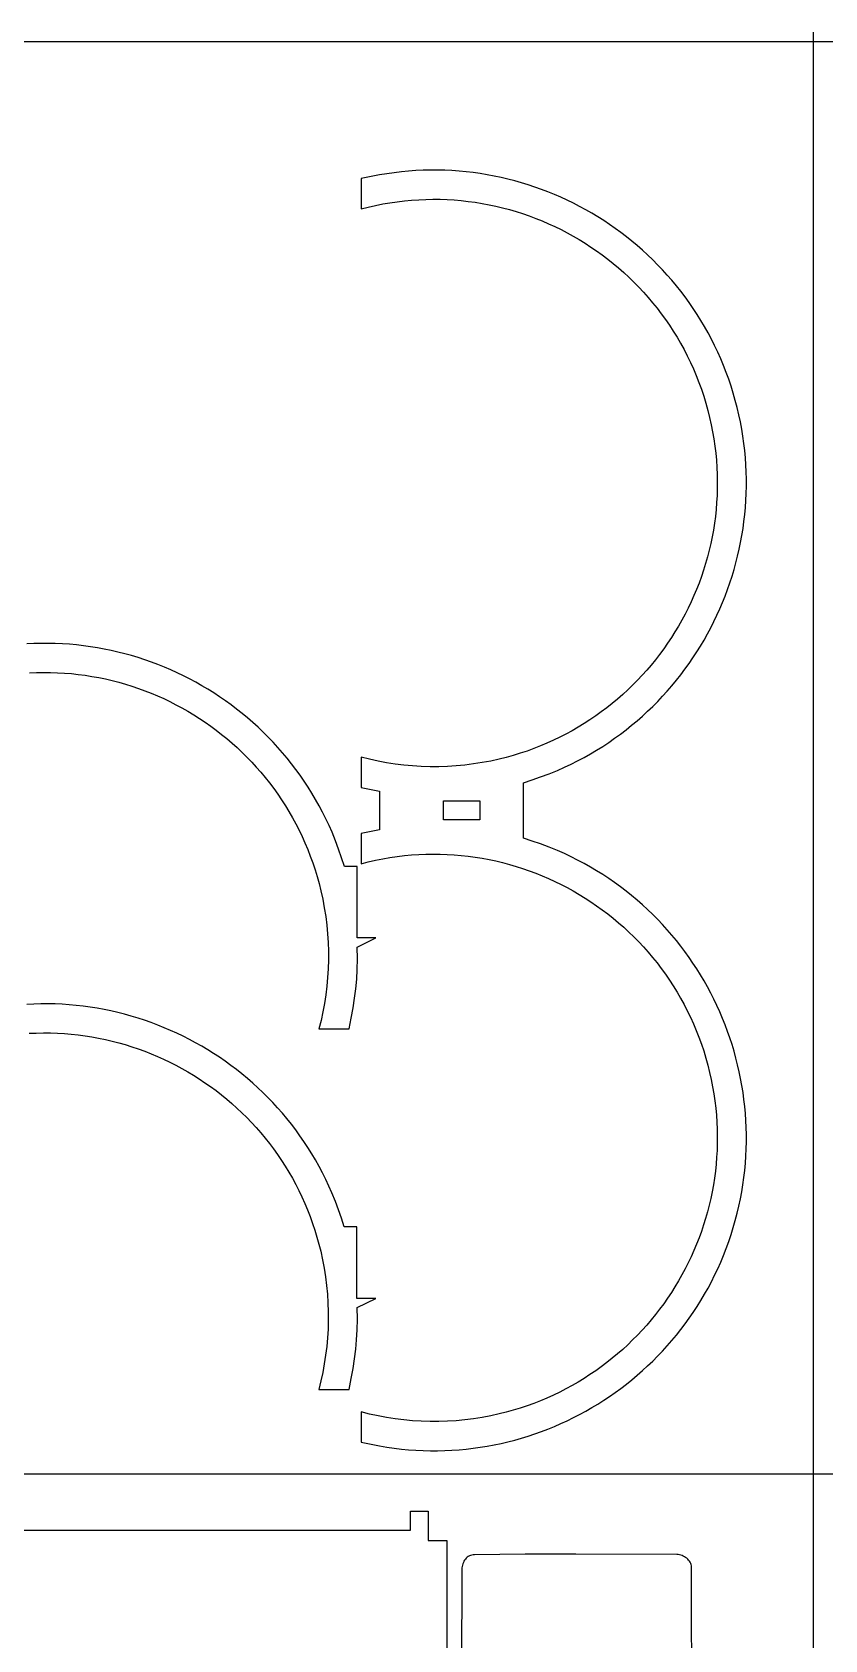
# Model space of a CAD drawing. Extents: x 443 to 1024, y 36 to 674.
# Drawn here: x 626 to 735.1, y 452.8 to 673.7 of the extents above; entities that cross this region are included whole.
import ezdxf

# ---------------------------------------------------------------- set-up
doc = ezdxf.new("R2010")
doc.units = 0
doc.layers.get('0').update_dxf_attribs({"linetype": 'CONTINUOUS'})

msp = doc.modelspace()

# ---------------------------------------------------------------- linework, layer by layer
at = {"color": 0}
for p, q in [((443.768031, 672.448303), (1023.768031, 672.448303)), ((733.451437, 673.716315), (733.451437, 36.86042)), ((443.768031, 475.592408), (1023.768031, 475.592408))]:
    msp.add_line(p, q, dxfattribs=at)
at = {"color": 4}
for p, q in [((673.788512, 654.09551), (671.259612, 653.58931)), ((674.792908, 654.260924), (673.788512, 654.09551)), ((675.796316, 654.402035), (674.792908, 654.260924)), ((676.798411, 654.519044), (675.796316, 654.402035)), ((677.798865, 654.612153), (676.798411, 654.519044)), ((678.797351, 654.681563), (677.798865, 654.612153)), ((679.793541, 654.727476), (678.797351, 654.681563)), ((680.787109, 654.750093), (679.793541, 654.727476)), ((681.777728, 654.749615), (680.787109, 654.750093)), ((682.76507, 654.726245), (681.777728, 654.749615)), ((683.748808, 654.680183), (682.76507, 654.726245)), ((684.728616, 654.611632), (683.748808, 654.680183)), ((685.704165, 654.520792), (684.728616, 654.611632)), ((686.67513, 654.407864), (685.704165, 654.520792)), ((687.641182, 654.273052), (686.67513, 654.407864)), ((688.601995, 654.116555), (687.641182, 654.273052)), ((689.557242, 653.938575), (688.601995, 654.116555)), ((671.259612, 653.58931), (671.259612, 649.42661)), ((690.506595, 653.739314), (689.557242, 653.938575)), ((691.449728, 653.518974), (690.506595, 653.739314)), ((692.386312, 653.277755), (691.449728, 653.518974)), ((693.316022, 653.01586), (692.386312, 653.277755)), ((694.23853, 652.733489), (693.316022, 653.01586)), ((695.153508, 652.430845), (694.23853, 652.733489)), ((696.060631, 652.108128), (695.153508, 652.430845)), ((696.95957, 651.76554), (696.060631, 652.108128)), ((671.259612, 649.42661), (672.250702, 649.678379)), ((672.250702, 649.678379), (673.2423, 649.903015)), ((673.2423, 649.903015), (674.23401, 650.100754)), ((674.23401, 650.100754), (675.225437, 650.271835)), ((675.225437, 650.271835), (676.216183, 650.416496)), ((676.216183, 650.416496), (677.205853, 650.534973)), ((677.205853, 650.534973), (678.19405, 650.627506)), ((678.19405, 650.627506), (679.180378, 650.694331)), ((679.180378, 650.694331), (680.16444, 650.735687)), ((680.16444, 650.735687), (681.145841, 650.751811)), ((681.145841, 650.751811), (682.124185, 650.742941)), ((682.124185, 650.742941), (683.099074, 650.709315)), ((683.099074, 650.709315), (684.070113, 650.651171)), ((684.070113, 650.651171), (685.036905, 650.568745)), ((685.036905, 650.568745), (685.999055, 650.462277)), ((685.999055, 650.462277), (686.956165, 650.332003)), ((686.956165, 650.332003), (687.907841, 650.178162)), ((687.907841, 650.178162), (688.853684, 650.000992)), ((688.853684, 650.000992), (689.793299, 649.800729)), ((689.793299, 649.800729), (690.726291, 649.577612)), ((697.849998, 651.403282), (696.95957, 651.76554)), ((698.731589, 651.021557), (697.849998, 651.403282)), ((699.604015, 650.620565), (698.731589, 651.021557)), ((700.466949, 650.200508), (699.604015, 650.620565)), ((701.320064, 649.761588), (700.466949, 650.200508)), ((702.163033, 649.304005), (701.320064, 649.761588)), ((690.726291, 649.577612), (691.652262, 649.331879)), ((691.652262, 649.331879), (692.570816, 649.063768)), ((692.570816, 649.063768), (693.481557, 648.773515)), ((693.481557, 648.773515), (694.384089, 648.46136)), ((694.384089, 648.46136), (695.278016, 648.127539)), ((695.278016, 648.127539), (696.162941, 647.77229)), ((696.162941, 647.77229), (697.038468, 647.395852)), ((697.038468, 647.395852), (697.9042, 646.998461)), ((702.995529, 648.827962), (702.163033, 649.304005)), ((703.817225, 648.33366), (702.995529, 648.827962)), ((704.627793, 647.821299), (703.817225, 648.33366)), ((705.426906, 647.291083), (704.627793, 647.821299)), ((697.9042, 646.998461), (698.759742, 646.580357)), ((698.759742, 646.580357), (699.604697, 646.141775)), ((699.604697, 646.141775), (700.438669, 645.682956)), ((700.438669, 645.682956), (701.261262, 645.204135)), ((701.261262, 645.204135), (702.07208, 644.70555)), ((706.214238, 646.743212), (705.426906, 647.291083)), ((706.989461, 646.177887), (706.214238, 646.743212)), ((707.752248, 645.595311), (706.989461, 646.177887)), ((708.502272, 644.995684), (707.752248, 645.595311)), ((702.07208, 644.70555), (702.870725, 644.187441)), ((702.870725, 644.187441), (703.656802, 643.650043)), ((703.656802, 643.650043), (704.429915, 643.093596)), ((704.429915, 643.093596), (705.189667, 642.518337)), ((709.239206, 644.379209), (708.502272, 644.995684)), ((709.962722, 643.746086), (709.239206, 644.379209)), ((710.672494, 643.096517), (709.962722, 643.746086)), ((711.368195, 642.430703), (710.672494, 643.096517)), ((705.189667, 642.518337), (705.935663, 641.924503)), ((705.935663, 641.924503), (706.667505, 641.312332)), ((706.667505, 641.312332), (707.384798, 640.682063)), ((712.049497, 641.748846), (711.368195, 642.430703)), ((712.716073, 641.051148), (712.049497, 641.748846)), ((713.367596, 640.33781), (712.716073, 641.051148)), ((707.384798, 640.682063), (708.087145, 640.033932)), ((708.087145, 640.033932), (708.77415, 639.368178)), ((708.77415, 639.368178), (709.445417, 638.685039)), ((709.445417, 638.685039), (710.100549, 637.984751)), ((714.003739, 639.609033), (713.367596, 640.33781)), ((714.624175, 638.865019), (714.003739, 639.609033)), ((715.228576, 638.105969), (714.624175, 638.865019)), ((710.100549, 637.984751), (710.739151, 637.267554)), ((710.739151, 637.267554), (711.360826, 636.533684)), ((711.360826, 636.533684), (711.965177, 635.783379)), ((715.816617, 637.332085), (715.228576, 638.105969)), ((716.387968, 636.543568), (715.816617, 637.332085)), ((716.942305, 635.74062), (716.387968, 636.543568)), ((711.965177, 635.783379), (712.551809, 635.016878)), ((712.551809, 635.016878), (713.120325, 634.234418)), ((713.120325, 634.234418), (713.670329, 633.436237)), ((717.479298, 634.923442), (716.942305, 635.74062)), ((717.998621, 634.092235), (717.479298, 634.923442)), ((713.670329, 633.436237), (714.201425, 632.622572)), ((714.201425, 632.622572), (714.713216, 631.793661)), ((718.499948, 633.247202), (717.998621, 634.092235)), ((718.98295, 632.388543), (718.499948, 633.247202)), ((719.447302, 631.51646), (718.98295, 632.388543)), ((714.713216, 631.793661), (715.205306, 630.949742)), ((715.205306, 630.949742), (715.6773, 630.091053)), ((715.6773, 630.091053), (716.128799, 629.217832)), ((719.892674, 630.631155), (719.447302, 631.51646)), ((720.318742, 629.732828), (719.892674, 630.631155)), ((720.725177, 628.821682), (720.318742, 629.732828)), ((716.128799, 629.217832), (716.55941, 628.330316)), ((716.55941, 628.330316), (716.968734, 627.428743)), ((721.111652, 627.897918), (720.725177, 628.821682)), ((721.47784, 626.961737), (721.111652, 627.897918)), ((716.968734, 627.428743), (717.356376, 626.513351)), ((717.356376, 626.513351), (717.72194, 625.584377)), ((717.72194, 625.584377), (718.065029, 624.64206)), ((721.823414, 626.013341), (721.47784, 626.961737)), ((722.148047, 625.052932), (721.823414, 626.013341)), ((718.065029, 624.64206), (718.385247, 623.686637)), ((718.385247, 623.686637), (718.682197, 622.718345)), ((722.451412, 624.08071), (722.148047, 625.052932)), ((722.731932, 623.101387), (722.451412, 624.08071)), ((722.988205, 622.12027), (722.731932, 623.101387)), ((718.682197, 622.718345), (718.955485, 621.737424)), ((718.955485, 621.737424), (719.204712, 620.74411)), ((723.220394, 621.137707), (722.988205, 622.12027)), ((723.428662, 620.154044), (723.220394, 621.137707)), ((719.204712, 620.74411), (719.424137, 619.763765)), ((719.424137, 619.763765), (719.617505, 618.783575)), ((719.617505, 618.783575), (719.785048, 617.803909)), ((723.61317, 619.169629), (723.428662, 620.154044)), ((723.774081, 618.184809), (723.61317, 619.169629)), ((719.785048, 617.803909), (719.926992, 616.82514)), ((719.926992, 616.82514), (720.043568, 615.84764)), ((723.911557, 617.199933), (723.774081, 618.184809)), ((724.025761, 616.215347), (723.911557, 617.199933)), ((720.043568, 615.84764), (720.135003, 614.871781)), ((720.135003, 614.871781), (720.201528, 613.897935)), ((724.116855, 615.2314), (724.025761, 616.215347)), ((724.185001, 614.248438), (724.116855, 615.2314)), ((724.230362, 613.266809), (724.185001, 614.248438)), ((720.201528, 613.897935), (720.243369, 612.926473)), ((720.243369, 612.926473), (720.260757, 611.957767)), ((724.2531, 612.286861), (724.230362, 613.266809)), ((724.253377, 611.308941), (724.2531, 612.286861)), ((720.223087, 610.030113), (720.168486, 609.071907)), ((720.25392, 610.99219), (720.223087, 610.030113)), ((720.260757, 611.957767), (720.25392, 610.99219)), ((724.187198, 609.360576), (724.231356, 610.333397)), ((724.231356, 610.333397), (724.253377, 611.308941)), ((720.090347, 608.117946), (719.988898, 607.1686)), ((720.168486, 609.071907), (720.090347, 608.117946)), ((724.033124, 607.424493), (724.121067, 608.390825)), ((724.121067, 608.390825), (724.187198, 609.360576)), ((719.864368, 606.224241), (719.716986, 605.285242)), ((719.988898, 607.1686), (719.864368, 606.224241)), ((723.640051, 604.549479), (723.792454, 605.503472)), ((723.792454, 605.503472), (723.923533, 606.461926)), ((723.923533, 606.461926), (724.033124, 607.424493)), ((719.35458, 603.42481), (719.140014, 602.50412)), ((719.54698, 604.351975), (719.35458, 603.42481)), ((719.716986, 605.285242), (719.54698, 604.351975)), ((723.271922, 602.656265), (723.466486, 603.600294)), ((723.466486, 603.600294), (723.640051, 604.549479)), ((718.903512, 601.590277), (718.6453, 600.683653)), ((719.140014, 602.50412), (718.903512, 601.590277)), ((722.820442, 600.785064), (723.056519, 601.717739)), ((723.056519, 601.717739), (723.271922, 602.656265)), ((718.064669, 598.893548), (717.742706, 598.010811)), ((718.36561, 599.784619), (718.064669, 598.893548)), ((718.6453, 600.683653), (718.36561, 599.784619)), ((721.989783, 598.025617), (722.286912, 598.938655)), ((722.286912, 598.938655), (722.563852, 599.858587)), ((722.563852, 599.858587), (722.820442, 600.785064)), ((717.39995, 597.13678), (717.03663, 596.271827)), ((717.742706, 598.010811), (717.39995, 597.13678)), ((721.335611, 596.221609), (721.672629, 597.119819)), ((721.672629, 597.119819), (721.989783, 598.025617)), ((716.249213, 594.570643), (715.825573, 593.735155)), ((716.652975, 595.416324), (716.249213, 594.570643)), ((717.03663, 596.271827), (716.652975, 595.416324)), ((720.207, 593.575985), (720.602634, 594.449345)), ((720.602634, 594.449345), (720.978892, 595.331335)), ((720.978892, 595.331335), (721.335611, 596.221609)), ((715.382284, 592.910233), (714.919575, 592.096248)), ((715.825573, 593.735155), (715.382284, 592.910233)), ((719.358251, 591.856546), (719.792151, 592.711603)), ((719.792151, 592.711603), (720.207, 593.575985)), ((713.936812, 590.502577), (713.417215, 589.723635)), ((714.437675, 591.293572), (713.936812, 590.502577)), ((714.919575, 592.096248), (714.437675, 591.293572)), ((717.943863, 589.350807), (718.433945, 590.175801)), ((718.433945, 590.175801), (718.905462, 591.011163)), ((718.905462, 591.011163), (719.358251, 591.856546)), ((626.259379, 589.694174), (625.277668, 589.648831)), ((627.239402, 589.71689), (626.259379, 589.694174)), ((628.217391, 589.717141), (627.239402, 589.71689)), ((629.192997, 589.695091), (628.217391, 589.717141)), ((630.165875, 589.650902), (629.192997, 589.695091)), ((631.135676, 589.584737), (630.165875, 589.650902)), ((632.102053, 589.496757), (631.135676, 589.584737)), ((633.064659, 589.387126), (632.102053, 589.496757)), ((634.023146, 589.256006), (633.064659, 589.387126)), ((634.977167, 589.10356), (634.023146, 589.256006)), ((635.926375, 588.929951), (634.977167, 589.10356)), ((636.870422, 588.73534), (635.926375, 588.929951)), ((637.808961, 588.519891), (636.870422, 588.73534)), ((638.741645, 588.283766), (637.808961, 588.519891)), ((639.668125, 588.027127), (638.741645, 588.283766)), ((640.588056, 587.750138), (639.668125, 588.027127)), ((641.50109, 587.45296), (640.588056, 587.750138)), ((712.322735, 588.203398), (711.748309, 587.462846)), ((712.879113, 588.957118), (712.322735, 588.203398)), ((713.417215, 589.723635), (712.879113, 588.957118)), ((716.363853, 586.941508), (716.908655, 587.733313)), ((716.908655, 587.733313), (717.435379, 588.536528)), ((717.435379, 588.536528), (717.943863, 589.350807)), ((625.62696, 585.665372), (626.598421, 585.707215)), ((626.598421, 585.707215), (627.567126, 585.724604)), ((627.567126, 585.724604), (628.532702, 585.717767)), ((628.532702, 585.717767), (629.494778, 585.686935)), ((629.494778, 585.686935), (630.452983, 585.632336)), ((630.452983, 585.632336), (631.406943, 585.554197)), ((631.406943, 585.554197), (632.356288, 585.45275)), ((642.406879, 587.135757), (641.50109, 587.45296)), ((643.305075, 586.798692), (642.406879, 587.135757)), ((644.195332, 586.441925), (643.305075, 586.798692)), ((645.077302, 586.065621), (644.195332, 586.441925)), ((645.950638, 585.669942), (645.077302, 586.065621)), ((646.814993, 585.255049), (645.950638, 585.669942)), ((710.546231, 586.022735), (709.919036, 585.323919)), ((711.156065, 586.735834), (710.546231, 586.022735)), ((711.748309, 587.462846), (711.156065, 586.735834)), ((715.220664, 585.393521), (715.801135, 586.161462)), ((715.801135, 586.161462), (716.363853, 586.941508)), ((632.356288, 585.45275), (633.300645, 585.328221)), ((633.300645, 585.328221), (634.239643, 585.18084)), ((634.239643, 585.18084), (635.17291, 585.010836)), ((635.17291, 585.010836), (636.100073, 584.818437)), ((636.100073, 584.818437), (637.020762, 584.603872)), ((637.020762, 584.603872), (637.934604, 584.36737)), ((637.934604, 584.36737), (638.841227, 584.10916)), ((638.841227, 584.10916), (639.740259, 583.829471)), ((639.740259, 583.829471), (640.63133, 583.528531)), ((640.63133, 583.528531), (641.514066, 583.206569)), ((647.670018, 584.821107), (646.814993, 585.255049)), ((648.515368, 584.368277), (647.670018, 584.821107)), ((649.350693, 583.896723), (648.515368, 584.368277)), ((650.175648, 583.406606), (649.350693, 583.896723)), ((650.989885, 582.898089), (650.175648, 583.406606)), ((707.935572, 583.316896), (707.241221, 582.678935)), ((708.613477, 583.970628), (707.935572, 583.316896)), ((709.274708, 584.63976), (708.613477, 583.970628)), ((709.919036, 585.323919), (709.274708, 584.63976)), ((713.374356, 583.165808), (714.007113, 583.895347)), ((714.007113, 583.895347), (714.622603, 584.638034)), ((714.622603, 584.638034), (715.220664, 585.393521)), ((641.514066, 583.206569), (642.388096, 582.863814)), ((642.388096, 582.863814), (643.253048, 582.500495)), ((643.253048, 582.500495), (644.10855, 582.11684)), ((644.10855, 582.11684), (644.954231, 581.713079)), ((644.954231, 581.713079), (645.789718, 581.289439)), ((645.789718, 581.289439), (646.61464, 580.846151)), ((651.793055, 582.371335), (650.989885, 582.898089)), ((652.584813, 581.826507), (651.793055, 582.371335)), ((653.364811, 581.263766), (652.584813, 581.826507)), ((654.132701, 580.683276), (653.364811, 581.263766)), ((705.804096, 581.451816), (705.061779, 580.863401)), ((706.530652, 582.057118), (705.804096, 581.451816)), ((707.241221, 582.678935), (706.530652, 582.057118)), ((711.374114, 581.059556), (712.057695, 581.747565)), ((712.057695, 581.747565), (712.724496, 582.449765)), ((712.724496, 582.449765), (713.374356, 583.165808)), ((646.61464, 580.846151), (647.428625, 580.383442)), ((647.428625, 580.383442), (648.231301, 579.901542)), ((648.231301, 579.901542), (649.022296, 579.400678)), ((649.022296, 579.400678), (649.801238, 578.881081)), ((654.888135, 580.085199), (654.132701, 580.683276)), ((655.630768, 579.469698), (654.888135, 580.085199)), ((656.36025, 578.836935), (655.630768, 579.469698)), ((702.742562, 579.203198), (701.939496, 578.68605)), ((703.530784, 579.73872), (702.742562, 579.203198)), ((704.303933, 580.292246), (703.530784, 579.73872)), ((705.061779, 580.863401), (704.303933, 580.292246)), ((708.475245, 578.456377), (709.22432, 579.084149)), ((709.22432, 579.084149), (709.957264, 579.7275)), ((709.957264, 579.7275), (710.673916, 580.386086)), ((710.673916, 580.386086), (711.374114, 581.059556)), ((649.801238, 578.881081), (650.567755, 578.342979)), ((650.567755, 578.342979), (651.321476, 577.7866)), ((651.321476, 577.7866), (652.062029, 577.212174)), ((652.062029, 577.212174), (652.789042, 576.619929)), ((657.076236, 578.187073), (656.36025, 578.836935)), ((657.778377, 577.520275), (657.076236, 578.187073)), ((658.466326, 576.836702), (657.778377, 577.520275)), ((659.139736, 576.136519), (658.466326, 576.836702)), ((698.583366, 576.808642), (697.70951, 576.388945)), ((699.443521, 577.248573), (698.583366, 576.808642)), ((700.289747, 577.708366), (699.443521, 577.248573)), ((701.121815, 578.187649), (700.289747, 577.708366)), ((701.939496, 578.68605), (701.121815, 578.187649)), ((706.132867, 576.670023), (706.929356, 577.248967)), ((706.929356, 577.248967), (707.710203, 577.844534)), ((707.710203, 577.844534), (708.475245, 578.456377)), ((652.789042, 576.619929), (653.502142, 576.010093)), ((653.502142, 576.010093), (654.200959, 575.382897)), ((654.200959, 575.382897), (654.88512, 574.738568)), ((654.88512, 574.738568), (655.554254, 574.077335)), ((659.798259, 575.419886), (659.139736, 576.136519)), ((660.441549, 574.686967), (659.798259, 575.419886)), ((661.069257, 573.937925), (660.441549, 574.686967)), ((693.142737, 574.606982), (692.191484, 574.316497)), ((694.081662, 574.919932), (693.142737, 574.606982)), ((695.00803, 575.254975), (694.081662, 574.919932)), ((695.921614, 575.611739), (695.00803, 575.254975)), ((696.822183, 575.989853), (695.921614, 575.611739)), ((697.70951, 576.388945), (696.822183, 575.989853)), ((701.921455, 574.036814), (702.793725, 574.527429)), ((702.793725, 574.527429), (703.651163, 575.036405)), ((703.651163, 575.036405), (704.493607, 575.563395)), ((704.493607, 575.563395), (705.320896, 576.10805)), ((705.320896, 576.10805), (706.132867, 576.670023)), ((655.554254, 574.077335), (656.207988, 573.399428)), ((656.207988, 573.399428), (656.845951, 572.705074)), ((656.845951, 572.705074), (657.46777, 571.994503)), ((661.681037, 573.172922), (661.069257, 573.937925)), ((662.276541, 572.39212), (661.681037, 573.172922)), ((662.855422, 571.595682), (662.276541, 572.39212)), ((672.421576, 573.782014), (671.259612, 574.07371)), ((671.259612, 574.07371), (671.259612, 569.91091)), ((673.592534, 573.526954), (672.421576, 573.782014)), ((674.771277, 573.308532), (673.592534, 573.526954)), ((675.956595, 573.126752), (674.771277, 573.308532)), ((677.147279, 572.981615), (675.956595, 573.126752)), ((678.342118, 572.873125), (677.147279, 572.981615)), ((679.539904, 572.801285), (678.342118, 572.873125)), ((680.739425, 572.766097), (679.539904, 572.801285)), ((681.939472, 572.767564), (680.739425, 572.766097)), ((683.138836, 572.805689), (681.939472, 572.767564)), ((684.336306, 572.880475), (683.138836, 572.805689)), ((685.530673, 572.991924), (684.336306, 572.880475)), ((686.720727, 573.140039), (685.530673, 572.991924)), ((687.905258, 573.324823), (686.720727, 573.140039)), ((689.083057, 573.546279), (687.905258, 573.324823)), ((690.252912, 573.80441), (689.083057, 573.546279)), ((691.228133, 574.048849), (690.252912, 573.80441)), ((692.191484, 574.316497), (691.228133, 574.048849)), ((697.108922, 571.783731), (698.287312, 572.26491)), ((698.287312, 572.26491), (699.217283, 572.678607)), ((699.217283, 572.678607), (700.133072, 573.112055)), ((700.133072, 573.112055), (701.034517, 573.564907)), ((701.034517, 573.564907), (701.921455, 574.036814)), ((657.46777, 571.994503), (658.073075, 571.267944)), ((658.073075, 571.267944), (658.661493, 570.525624)), ((658.661493, 570.525624), (659.232652, 569.767774)), ((663.417332, 570.783771), (662.855422, 571.595682)), ((663.961924, 569.956549), (663.417332, 570.783771)), ((693.589612, 570.55751), (694.78904, 570.955888)), ((693.589612, 562.94951), (693.589612, 570.55751)), ((694.78904, 570.955888), (695.952487, 571.35601)), ((695.952487, 571.35601), (697.108922, 571.783731)), ((659.232652, 569.767774), (659.786181, 568.994622)), ((659.786181, 568.994622), (660.321707, 568.206396)), ((660.321707, 568.206396), (660.838859, 567.403326)), ((664.488851, 569.114179), (663.961924, 569.956549)), ((664.997765, 568.256824), (664.488851, 569.114179)), ((665.488319, 567.384646), (664.997765, 568.256824)), ((671.259612, 569.91091), (673.788512, 569.40481)), ((673.788512, 569.40481), (673.788512, 564.10221)), ((660.838859, 567.403326), (661.337265, 566.58564)), ((661.337265, 566.58564), (661.816554, 565.753567)), ((661.816554, 565.753567), (662.276352, 564.907336)), ((665.960166, 566.497807), (665.488319, 567.384646)), ((666.412958, 565.59647), (665.960166, 566.497807)), ((662.276352, 564.907336), (662.716288, 564.047175)), ((662.716288, 564.047175), (663.135992, 563.173314)), ((666.846348, 564.680798), (666.412958, 565.59647)), ((667.259988, 563.750954), (666.846348, 564.680798)), ((667.741166, 562.572621), (667.259988, 563.750954)), ((673.788512, 564.10221), (671.259612, 563.59601)), ((671.259612, 563.59601), (671.259612, 559.43331)), ((663.135992, 563.173314), (663.535089, 562.28598)), ((663.535089, 562.28598), (663.91321, 561.385404)), ((663.91321, 561.385404), (664.269981, 560.471813)), ((668.168888, 561.416217), (667.741166, 562.572621)), ((668.56901, 560.252781), (668.168888, 561.416217)), ((694.789223, 562.551072), (693.589612, 562.94951)), ((695.95245, 562.150985), (694.789223, 562.551072)), ((697.108683, 561.72326), (695.95245, 562.150985)), ((698.287312, 561.24191), (697.108683, 561.72326)), ((699.217401, 560.828156), (698.287312, 561.24191)), ((664.269981, 560.471813), (664.605032, 559.545437)), ((664.605032, 559.545437), (664.91799, 558.606505)), ((668.967388, 559.053354), (668.56901, 560.252781)), ((670.703288, 559.053354), (668.967388, 559.053354)), ((670.703288, 549.222554), (670.703288, 559.053354)), ((671.259612, 559.43331), (672.250702, 559.685084)), ((672.250702, 559.685084), (673.2423, 559.909723)), ((673.2423, 559.909723), (674.23401, 560.107467)), ((674.23401, 560.107467), (675.225437, 560.278552)), ((675.225437, 560.278552), (676.216183, 560.423216)), ((676.216183, 560.423216), (677.205853, 560.541697)), ((677.205853, 560.541697), (678.19405, 560.634232)), ((678.19405, 560.634232), (679.180378, 560.70106)), ((679.180378, 560.70106), (680.16444, 560.742419)), ((680.16444, 560.742419), (681.145841, 560.758545)), ((681.145841, 560.758545), (682.124185, 560.749677)), ((682.124185, 560.749677), (683.099074, 560.716053)), ((683.099074, 560.716053), (684.070113, 560.65791)), ((684.070113, 560.65791), (685.036905, 560.575486)), ((685.036905, 560.575486), (685.999055, 560.469019)), ((685.999055, 560.469019), (686.956165, 560.338747)), ((686.956165, 560.338747), (687.907841, 560.184907)), ((687.907841, 560.184907), (688.853684, 560.007738)), ((688.853684, 560.007738), (689.793299, 559.807476)), ((689.793299, 559.807476), (690.726291, 559.58436)), ((690.726291, 559.58436), (691.652262, 559.338627)), ((691.652262, 559.338627), (692.570816, 559.070516)), ((692.570816, 559.070516), (693.481557, 558.780264)), ((700.133299, 560.394652), (699.217401, 560.828156)), ((701.034844, 559.941745), (700.133299, 560.394652)), ((701.921875, 559.469782), (701.034844, 559.941745)), ((702.794229, 558.979112), (701.921875, 559.469782)), ((664.91799, 558.606505), (665.208483, 557.655244)), ((665.208483, 557.655244), (665.47614, 556.691884)), ((693.481557, 558.780264), (694.384089, 558.468109)), ((694.384089, 558.468109), (695.278016, 558.134288)), ((695.278016, 558.134288), (696.162941, 557.77904)), ((696.162941, 557.77904), (697.038468, 557.402602)), ((697.038468, 557.402602), (697.9042, 557.005211)), ((697.9042, 557.005211), (698.759742, 556.587107)), ((703.651744, 558.470082), (702.794229, 558.979112)), ((704.494259, 557.943039), (703.651744, 558.470082)), ((705.32161, 557.39833), (704.494259, 557.943039)), ((706.133636, 556.836305), (705.32161, 557.39833)), ((706.930175, 556.257309), (706.133636, 556.836305)), ((665.47614, 556.691884), (665.720588, 555.716654)), ((665.720588, 555.716654), (665.978717, 554.546752)), ((698.759742, 556.587107), (699.604697, 556.148525)), ((699.604697, 556.148525), (700.438669, 555.689706)), ((700.438669, 555.689706), (701.261262, 555.210885)), ((701.261262, 555.210885), (702.07208, 554.7123)), ((702.07208, 554.7123), (702.870725, 554.194191)), ((707.711064, 555.661692), (706.930175, 556.257309)), ((708.476142, 555.049799), (707.711064, 555.661692)), ((709.225247, 554.421979), (708.476142, 555.049799)), ((665.978717, 554.546752), (666.200167, 553.368926)), ((666.200167, 553.368926), (666.384942, 552.184383)), ((702.870725, 554.194191), (703.656802, 553.656793)), ((703.656802, 553.656793), (704.429915, 553.100346)), ((704.429915, 553.100346), (705.189667, 552.525087)), ((705.189667, 552.525087), (705.935663, 551.931253)), ((709.958216, 553.77858), (709.225247, 554.421979)), ((710.674887, 553.119949), (709.958216, 553.77858)), ((711.375098, 552.446433), (710.674887, 553.119949)), ((712.058688, 551.75838), (711.375098, 552.446433)), ((666.384942, 552.184383), (666.533046, 550.994331)), ((666.533046, 550.994331), (666.644483, 549.799975)), ((705.935663, 551.931253), (706.667505, 551.319083)), ((706.667505, 551.319083), (707.384798, 550.688813)), ((707.384798, 550.688813), (708.087145, 550.040683)), ((712.725493, 551.056139), (712.058688, 551.75838)), ((713.375353, 550.340055), (712.725493, 551.056139)), ((714.008104, 549.610477), (713.375353, 550.340055)), ((666.644483, 549.799975), (666.719256, 548.602525)), ((666.719256, 548.602525), (666.757369, 547.403186)), ((673.303088, 549.222554), (670.703288, 549.222554)), ((670.739088, 547.972654), (673.303088, 549.222554)), ((670.762013, 546.373021), (670.739088, 547.972654)), ((708.087145, 550.040683), (708.77415, 549.37493)), ((708.77415, 549.37493), (709.445417, 548.691791)), ((709.445417, 548.691791), (710.100549, 547.991504)), ((710.100549, 547.991504), (710.739151, 547.274307)), ((714.623585, 548.867753), (714.008104, 549.610477)), ((715.221633, 548.11223), (714.623585, 548.867753)), ((715.802087, 547.344255), (715.221633, 548.11223)), ((666.758826, 546.203167), (666.72363, 545.003673)), ((666.757369, 547.403186), (666.758826, 546.203167)), ((670.73536, 544.911188), (670.762013, 546.373021)), ((710.739151, 547.274307), (711.360826, 546.540438)), ((711.360826, 546.540438), (711.965177, 545.790135)), ((711.965177, 545.790135), (712.551809, 545.023635)), ((716.364784, 546.564177), (715.802087, 547.344255)), ((716.909563, 545.772342), (716.364784, 546.564177)), ((717.436261, 544.969099), (716.909563, 545.772342)), ((666.651785, 543.805913), (666.543294, 542.611093)), ((666.72363, 545.003673), (666.651785, 543.805913)), ((670.539013, 542.235879), (670.660553, 543.545895)), ((670.660553, 543.545895), (670.73536, 544.911188)), ((712.551809, 545.023635), (713.120325, 544.241176)), ((713.120325, 544.241176), (713.670329, 543.442996)), ((717.944716, 544.154795), (717.436261, 544.969099)), ((718.434766, 543.329777), (717.944716, 544.154795)), ((666.398162, 541.420421), (666.216391, 540.235104)), ((666.543294, 542.611093), (666.398162, 541.420421)), ((670.372164, 540.939879), (670.539013, 542.235879)), ((713.670329, 543.442996), (714.201425, 542.629332)), ((714.201425, 542.629332), (714.713216, 541.800423)), ((714.713216, 541.800423), (715.205306, 540.956506)), ((718.906249, 542.494393), (718.434766, 543.329777)), ((719.359003, 541.648991), (718.906249, 542.494393)), ((719.792866, 540.793918), (719.359003, 541.648991)), ((626.242088, 540.150866), (625.260377, 540.105523)), ((627.222111, 540.173583), (626.242088, 540.150866)), ((628.200099, 540.173834), (627.222111, 540.173583)), ((629.175706, 540.151784), (628.200099, 540.173834)), ((630.148584, 540.107595), (629.175706, 540.151784)), ((631.118385, 540.04143), (630.148584, 540.107595)), ((632.084762, 539.95345), (631.118385, 540.04143)), ((633.047367, 539.843819), (632.084762, 539.95345)), ((634.005854, 539.712699), (633.047367, 539.843819)), ((634.959876, 539.560253), (634.005854, 539.712699)), ((635.909083, 539.386644), (634.959876, 539.560253)), ((636.853131, 539.192033), (635.909083, 539.386644)), ((637.79167, 538.976584), (636.853131, 539.192033)), ((666.216391, 540.235104), (665.997987, 539.056349)), ((669.908229, 538.224878), (670.161429, 539.616632)), ((670.161429, 539.616632), (670.372164, 540.939879)), ((715.205306, 540.956506), (715.6773, 540.09782)), ((715.6773, 540.09782), (716.128799, 539.2246)), ((716.128799, 539.2246), (716.55941, 538.337087)), ((720.207675, 539.929522), (719.792866, 540.793918)), ((720.603269, 539.05615), (720.207675, 539.929522)), ((638.724353, 538.740458), (637.79167, 538.976584)), ((639.650834, 538.48382), (638.724353, 538.740458)), ((640.570765, 538.206831), (639.650834, 538.48382)), ((641.483799, 537.909653), (640.570765, 538.206831)), ((642.389587, 537.59245), (641.483799, 537.909653)), ((643.287784, 537.255384), (642.389587, 537.59245)), ((644.178041, 536.898618), (643.287784, 537.255384)), ((665.742951, 537.885363), (665.451288, 536.723354)), ((665.997987, 539.056349), (665.742951, 537.885363)), ((669.613988, 536.723354), (669.908229, 538.224878)), ((716.55941, 538.337087), (716.968734, 537.435517)), ((716.968734, 537.435517), (717.356376, 536.520127)), ((720.979485, 538.174151), (720.603269, 539.05615)), ((721.336161, 537.283871), (720.979485, 538.174151)), ((721.673136, 536.385657), (721.336161, 537.283871)), ((625.609669, 536.121969), (626.58113, 536.163812)), ((626.58113, 536.163812), (627.549834, 536.181202)), ((627.549834, 536.181202), (628.515411, 536.174367)), ((628.515411, 536.174367), (629.477487, 536.143536)), ((629.477487, 536.143536), (630.435691, 536.088938)), ((630.435691, 536.088938), (631.389652, 536.010801)), ((631.389652, 536.010801), (632.338997, 535.909355)), ((632.338997, 535.909355), (633.283354, 535.784828)), ((633.283354, 535.784828), (634.222352, 535.637448)), ((634.222352, 535.637448), (635.155618, 535.467446)), ((635.155618, 535.467446), (636.082782, 535.275049)), ((636.082782, 535.275049), (637.003471, 535.060486)), ((637.003471, 535.060486), (637.917312, 534.823986)), ((637.917312, 534.823986), (638.823936, 534.565778)), ((645.060011, 536.522314), (644.178041, 536.898618)), ((645.933347, 536.126634), (645.060011, 536.522314)), ((646.797702, 535.711742), (645.933347, 536.126634)), ((647.652727, 535.2778), (646.797702, 535.711742)), ((648.498076, 534.82497), (647.652727, 535.2778)), ((649.333402, 534.353416), (648.498076, 534.82497)), ((665.451288, 536.723354), (669.613988, 536.723354)), ((717.356376, 536.520127), (717.72194, 535.591157)), ((717.72194, 535.591157), (718.065029, 534.648843)), ((721.990247, 535.479859), (721.673136, 536.385657)), ((722.287332, 534.566823), (721.990247, 535.479859)), ((638.823936, 534.565778), (639.722968, 534.286091)), ((639.722968, 534.286091), (640.614038, 533.985153)), ((640.614038, 533.985153), (641.496775, 533.663194)), ((641.496775, 533.663194), (642.370805, 533.320441)), ((642.370805, 533.320441), (643.235757, 532.957124)), ((643.235757, 532.957124), (644.091259, 532.573471)), ((644.091259, 532.573471), (644.93694, 532.169712)), ((650.158357, 533.863299), (649.333402, 534.353416)), ((650.972593, 533.354782), (650.158357, 533.863299)), ((651.775764, 532.828028), (650.972593, 533.354782)), ((652.567522, 532.283199), (651.775764, 532.828028)), ((718.065029, 534.648843), (718.385247, 533.693424)), ((718.385247, 533.693424), (718.682197, 532.725137)), ((718.682197, 532.725137), (718.955485, 531.744219)), ((722.564229, 533.646897), (722.287332, 534.566823)), ((722.820776, 532.720428), (722.564229, 533.646897)), ((723.056811, 531.787764), (722.820776, 532.720428)), ((644.93694, 532.169712), (645.772427, 531.746075)), ((645.772427, 531.746075), (646.597349, 531.302789)), ((646.597349, 531.302789), (647.411334, 530.840082)), ((647.411334, 530.840082), (648.21401, 530.358184)), ((648.21401, 530.358184), (649.005004, 529.857324)), ((653.34752, 531.720459), (652.567522, 532.283199)), ((654.115409, 531.139969), (653.34752, 531.720459)), ((654.870844, 530.541892), (654.115409, 531.139969)), ((655.613476, 529.926391), (654.870844, 530.541892)), ((718.955485, 531.744219), (719.204712, 530.75091)), ((719.204712, 530.75091), (719.424137, 529.770565)), ((723.272171, 530.849253), (723.056811, 531.787764)), ((723.466695, 529.905242), (723.272171, 530.849253)), ((649.005004, 529.857324), (649.783947, 529.337729)), ((649.783947, 529.337729), (650.550464, 528.799629)), ((650.550464, 528.799629), (651.304185, 528.243252)), ((651.304185, 528.243252), (652.044738, 527.668828)), ((656.342959, 529.293628), (655.613476, 529.926391)), ((657.058944, 528.643766), (656.342959, 529.293628)), ((657.761085, 527.976968), (657.058944, 528.643766)), ((719.424137, 529.770565), (719.617505, 528.790375)), ((719.617505, 528.790375), (719.785048, 527.810709)), ((723.640221, 528.956079), (723.466695, 529.905242)), ((723.792585, 528.002111), (723.640221, 528.956079)), ((652.044738, 527.668828), (652.771751, 527.076585)), ((652.771751, 527.076585), (653.484851, 526.466752)), ((653.484851, 526.466752), (654.183668, 525.839558)), ((658.449035, 527.293395), (657.761085, 527.976968)), ((659.122445, 526.593212), (658.449035, 527.293395)), ((659.780968, 525.876579), (659.122445, 526.593212)), ((660.424258, 525.14366), (659.780968, 525.876579)), ((719.785048, 527.810709), (719.926992, 526.83194)), ((719.926992, 526.83194), (720.043568, 525.85444)), ((723.923627, 527.043686), (723.792585, 528.002111)), ((724.033185, 526.081151), (723.923627, 527.043686)), ((724.121095, 525.114855), (724.033185, 526.081151)), ((654.183668, 525.839558), (654.867829, 525.195231)), ((654.867829, 525.195231), (655.536963, 524.534001)), ((655.536963, 524.534001), (656.190697, 523.856095)), ((656.190697, 523.856095), (656.828659, 523.161744)), ((661.051966, 524.394618), (660.424258, 525.14366)), ((661.663746, 523.629615), (661.051966, 524.394618)), ((720.043568, 525.85444), (720.135003, 524.878581)), ((720.135003, 524.878581), (720.201528, 523.904735)), ((720.201528, 523.904735), (720.243369, 522.933273)), ((724.187197, 524.145144), (724.121095, 525.114855)), ((724.231327, 523.172366), (724.187197, 524.145144)), ((656.828659, 523.161744), (657.450479, 522.451175)), ((657.450479, 522.451175), (658.055784, 521.724617)), ((658.055784, 521.724617), (658.644202, 520.9823)), ((662.25925, 522.848813), (661.663746, 523.629615)), ((662.838131, 522.052375), (662.25925, 522.848813)), ((663.400041, 521.240464), (662.838131, 522.052375)), ((720.243369, 522.933273), (720.260757, 521.964567)), ((720.260757, 521.964567), (720.25392, 520.99899)), ((724.253324, 522.196869), (724.231327, 523.172366)), ((724.253026, 521.219001), (724.253324, 522.196869)), ((658.644202, 520.9823), (659.215361, 520.224452)), ((659.215361, 520.224452), (659.76889, 519.451301)), ((659.76889, 519.451301), (660.304416, 518.663077)), ((663.944633, 520.413242), (663.400041, 521.240464)), ((664.47156, 519.570872), (663.944633, 520.413242)), ((664.980474, 518.713517), (664.47156, 519.570872)), ((720.223087, 520.036912), (720.168486, 519.078707)), ((720.25392, 520.99899), (720.223087, 520.036912)), ((724.116739, 518.274641), (724.184895, 519.257539)), ((724.184895, 519.257539), (724.23027, 520.239108)), ((724.23027, 520.239108), (724.253026, 521.219001)), ((660.304416, 518.663077), (660.821568, 517.860008)), ((660.821568, 517.860008), (661.319974, 517.042324)), ((661.319974, 517.042324), (661.799262, 516.210252)), ((665.471028, 517.841338), (664.980474, 518.713517)), ((665.942875, 516.9545), (665.471028, 517.841338)), ((719.988898, 517.175399), (719.864368, 516.23104)), ((720.090347, 518.124745), (719.988898, 517.175399)), ((720.168486, 519.078707), (720.090347, 518.124745)), ((723.911432, 516.306249), (724.025638, 517.290762)), ((724.025638, 517.290762), (724.116739, 518.274641)), ((661.799262, 516.210252), (662.259061, 515.364022)), ((662.259061, 515.364022), (662.698997, 514.503862)), ((666.395667, 516.053163), (665.942875, 516.9545)), ((666.829057, 515.137491), (666.395667, 516.053163)), ((667.242697, 514.207647), (666.829057, 515.137491)), ((719.716986, 515.292041), (719.54698, 514.358773)), ((719.864368, 516.23104), (719.716986, 515.292041)), ((723.613054, 514.336712), (723.773958, 515.32145)), ((723.773958, 515.32145), (723.911432, 516.306249)), ((662.698997, 514.503862), (663.1187, 513.630002)), ((663.1187, 513.630002), (663.517798, 512.74267)), ((663.517798, 512.74267), (663.895919, 511.842095)), ((667.723875, 513.029314), (667.242697, 514.207647)), ((668.151597, 511.872909), (667.723875, 513.029314)), ((719.35458, 513.431608), (719.140014, 512.510917)), ((719.54698, 514.358773), (719.35458, 513.431608)), ((723.220308, 512.368811), (723.428559, 513.352383)), ((723.428559, 513.352383), (723.613054, 514.336712)), ((663.895919, 511.842095), (664.25269, 510.928505)), ((664.25269, 510.928505), (664.587741, 510.002129)), ((668.551719, 510.709473), (668.151597, 511.872909)), ((668.950097, 509.510047), (668.551719, 510.709473)), ((718.6453, 510.690449), (718.36561, 509.791415)), ((718.903512, 511.597074), (718.6453, 510.690449)), ((719.140014, 512.510917), (718.903512, 511.597074)), ((722.451412, 509.42611), (722.731897, 510.405327)), ((722.731897, 510.405327), (722.988142, 511.386343)), ((722.988142, 511.386343), (723.220308, 512.368811)), ((664.587741, 510.002129), (664.900699, 509.063197)), ((664.900699, 509.063197), (665.191192, 508.111937)), ((670.685997, 509.510047), (668.950097, 509.510047)), ((670.685997, 499.679247), (670.685997, 509.510047)), ((718.064669, 508.900343), (717.742706, 508.017606)), ((718.36561, 509.791415), (718.064669, 508.900343)), ((721.823432, 507.493505), (722.148056, 508.453901)), ((722.148056, 508.453901), (722.451412, 509.42611)), ((665.191192, 508.111937), (665.458849, 507.148577)), ((665.458849, 507.148577), (665.703297, 506.173347)), ((665.703297, 506.173347), (665.961425, 505.003445)), ((717.03663, 506.27862), (716.652975, 505.423117)), ((717.39995, 507.143574), (717.03663, 506.27862)), ((717.742706, 508.017606), (717.39995, 507.143574)), ((721.111685, 505.608952), (721.477865, 506.545121)), ((721.477865, 506.545121), (721.823432, 507.493505)), ((665.961425, 505.003445), (666.182875, 503.825619)), ((666.182875, 503.825619), (666.367651, 502.641076)), ((716.249213, 504.577434), (715.825573, 503.741946)), ((716.652975, 505.423117), (716.249213, 504.577434)), ((719.892726, 502.875746), (720.318788, 503.774063)), ((720.318788, 503.774063), (720.725216, 504.685199)), ((720.725216, 504.685199), (721.111685, 505.608952)), ((666.367651, 502.641076), (666.515755, 501.451023)), ((714.919575, 502.103037), (714.437675, 501.30036)), ((715.382284, 502.917023), (714.919575, 502.103037)), ((715.825573, 503.741946), (715.382284, 502.917023)), ((718.983013, 501.118375), (719.447359, 501.99045)), ((719.447359, 501.99045), (719.892726, 502.875746)), ((666.515755, 501.451023), (666.627192, 500.256668)), ((666.627192, 500.256668), (666.701965, 499.059218)), ((673.285797, 499.679247), (670.685997, 499.679247)), ((670.721797, 498.429347), (673.285797, 499.679247)), ((713.417215, 499.73042), (712.879113, 498.963902)), ((713.936812, 500.509364), (713.417215, 499.73042)), ((714.437675, 501.30036), (713.936812, 500.509364)), ((717.479372, 498.583499), (717.998692, 499.414699)), ((717.998692, 499.414699), (718.500015, 500.259725)), ((718.500015, 500.259725), (718.983013, 501.118375)), ((666.701965, 499.059218), (666.740078, 497.859879)), ((666.740078, 497.859879), (666.741535, 496.659859)), ((670.744722, 496.829714), (670.721797, 498.429347)), ((711.748309, 497.469626), (711.156065, 496.742613)), ((712.322735, 498.21018), (711.748309, 497.469626)), ((712.879113, 498.963902), (712.322735, 498.21018)), ((716.388049, 496.963385), (716.942382, 497.766327)), ((716.942382, 497.766327), (717.479372, 498.583499)), ((666.706338, 495.460366), (666.634493, 494.262606)), ((666.741535, 496.659859), (666.706338, 495.460366)), ((670.643262, 494.002588), (670.718069, 495.367881)), ((670.718069, 495.367881), (670.744722, 496.829714)), ((709.919036, 495.330695), (709.274708, 494.646533)), ((710.546231, 496.029512), (709.919036, 495.330695)), ((711.156065, 496.742613), (710.546231, 496.029512)), ((714.624261, 494.641949), (715.228661, 495.400994)), ((715.228661, 495.400994), (715.816699, 496.174873)), ((715.816699, 496.174873), (716.388049, 496.963385)), ((666.526003, 493.067786), (666.38087, 491.877114)), ((666.634493, 494.262606), (666.526003, 493.067786)), ((670.521722, 492.692572), (670.643262, 494.002588)), ((707.935572, 493.323666), (707.241221, 492.685703)), ((708.613477, 493.9774), (707.935572, 493.323666)), ((709.274708, 494.646533), (708.613477, 493.9774)), ((712.716161, 492.45583), (713.367684, 493.169165)), ((713.367684, 493.169165), (714.003826, 493.897938)), ((714.003826, 493.897938), (714.624261, 494.641949)), ((666.1991, 490.691797), (665.980695, 489.513042)), ((666.38087, 491.877114), (666.1991, 490.691797)), ((670.144138, 490.073325), (670.354873, 491.396572)), ((670.354873, 491.396572), (670.521722, 492.692572)), ((705.061779, 490.870162), (704.303933, 490.299003)), ((705.804096, 491.458579), (705.061779, 490.870162)), ((706.530652, 492.063883), (705.804096, 491.458579)), ((707.241221, 492.685703), (706.530652, 492.063883)), ((710.672583, 490.410469), (711.368284, 491.076281)), ((711.368284, 491.076281), (712.049585, 491.758135)), ((712.049585, 491.758135), (712.716161, 492.45583)), ((665.72566, 488.342056), (665.433997, 487.180047)), ((665.980695, 489.513042), (665.72566, 488.342056)), ((669.596697, 487.180047), (669.890938, 488.681571)), ((669.890938, 488.681571), (670.144138, 490.073325)), ((701.939496, 488.6928), (701.121815, 488.194395)), ((702.742562, 489.20995), (701.939496, 488.6928)), ((703.530784, 489.745476), (702.742562, 489.20995)), ((704.303933, 490.299003), (703.530784, 489.745476)), ((707.752333, 487.911681), (708.502358, 488.511306)), ((708.502358, 488.511306), (709.239293, 489.127781)), ((709.239293, 489.127781), (709.96281, 489.760902)), ((709.96281, 489.760902), (710.672583, 490.410469)), ((665.433997, 487.180047), (669.596697, 487.180047)), ((697.70951, 486.395678), (696.822183, 485.996582)), ((698.583366, 486.815378), (697.70951, 486.395678)), ((699.443521, 487.255313), (698.583366, 486.815378)), ((700.289747, 487.715109), (699.443521, 487.255313)), ((701.121815, 488.194395), (700.289747, 487.715109)), ((704.62787, 485.685695), (705.426986, 486.215911)), ((705.426986, 486.215911), (706.214319, 486.763781)), ((706.214319, 486.763781), (706.989544, 487.329105)), ((706.989544, 487.329105), (707.752333, 487.911681)), ((672.421576, 483.788732), (671.259612, 484.08041)), ((671.259612, 484.08041), (671.259612, 479.91771)), ((691.228133, 484.055553), (690.252912, 483.81111)), ((692.191484, 484.323206), (691.228133, 484.055553)), ((693.142737, 484.613695), (692.191484, 484.323206)), ((694.081662, 484.926649), (693.142737, 484.613695)), ((695.00803, 485.261696), (694.081662, 484.926649)), ((695.921614, 485.618465), (695.00803, 485.261696)), ((696.822183, 485.996582), (695.921614, 485.618465)), ((701.320132, 483.745406), (702.163103, 484.202989)), ((702.163103, 484.202989), (702.995602, 484.679032)), ((702.995602, 484.679032), (703.8173, 485.173335)), ((703.8173, 485.173335), (704.62787, 485.685695)), ((673.592534, 483.533687), (672.421576, 483.788732)), ((674.771277, 483.315278), (673.592534, 483.533687)), ((675.956595, 483.133508), (674.771277, 483.315278)), ((677.147279, 482.98838), (675.956595, 483.133508)), ((678.342118, 482.879896), (677.147279, 482.98838)), ((679.539904, 482.808059), (678.342118, 482.879896)), ((680.739425, 482.772872), (679.539904, 482.808059)), ((681.939472, 482.774338), (680.739425, 482.772872)), ((683.138836, 482.812459), (681.939472, 482.774338)), ((684.336306, 482.887239), (683.138836, 482.812459)), ((685.530673, 482.99868), (684.336306, 482.887239)), ((686.720727, 483.146785), (685.530673, 482.99868)), ((687.905258, 483.331556), (686.720727, 483.146785)), ((689.083057, 483.552997), (687.905258, 483.331556)), ((690.252912, 483.81111), (689.083057, 483.552997)), ((696.06068, 481.398863), (696.959622, 481.741451)), ((696.959622, 481.741451), (697.850054, 482.103709)), ((697.850054, 482.103709), (698.731648, 482.485435)), ((698.731648, 482.485435), (699.604077, 482.886428)), ((699.604077, 482.886428), (700.467014, 483.306485)), ((700.467014, 483.306485), (701.320132, 483.745406)), ((671.259612, 479.91771), (673.788512, 479.41151)), ((688.602021, 479.390433), (689.55727, 479.568413)), ((689.55727, 479.568413), (690.506626, 479.767673)), ((690.506626, 479.767673), (691.449762, 479.988014)), ((691.449762, 479.988014), (692.386349, 480.229233)), ((692.386349, 480.229233), (693.316062, 480.491129)), ((693.316062, 480.491129), (694.238573, 480.7735)), ((694.238573, 480.7735), (695.153555, 481.076145)), ((695.153555, 481.076145), (696.06068, 481.398863)), ((673.788512, 479.41151), (674.792908, 479.246091)), ((674.792908, 479.246091), (675.796317, 479.104976)), ((675.796317, 479.104976), (676.798412, 478.987963)), ((676.798412, 478.987963), (677.798867, 478.894851)), ((677.798867, 478.894851), (678.797354, 478.825438)), ((678.797354, 478.825438), (679.793546, 478.779523)), ((679.793546, 478.779523), (680.787115, 478.756903)), ((680.787115, 478.756903), (681.777736, 478.757379)), ((681.777736, 478.757379), (682.76508, 478.780747)), ((682.76508, 478.780747), (683.748821, 478.826808)), ((683.748821, 478.826808), (684.72863, 478.895358)), ((684.72863, 478.895358), (685.704183, 478.986198)), ((685.704183, 478.986198), (686.67515, 479.099124)), ((686.67515, 479.099124), (687.641205, 479.233937)), ((687.641205, 479.233937), (688.602021, 479.390433)), ((678.073552, 467.829336), (678.073552, 470.429136)), ((678.073552, 470.429136), (678.077152, 470.429136)), ((678.077152, 470.429136), (678.087852, 470.429136)), ((678.087852, 470.429136), (678.105452, 470.429136)), ((678.105452, 470.429136), (678.129652, 470.429136)), ((678.129652, 470.429136), (678.160352, 470.429136)), ((678.160352, 470.429136), (678.197152, 470.429136)), ((678.197152, 470.429136), (678.239852, 470.429136)), ((678.239852, 470.429136), (678.288352, 470.429136)), ((678.288352, 470.429136), (678.342352, 470.429136)), ((678.342352, 470.429136), (678.401552, 470.429136)), ((678.401552, 470.429136), (678.465852, 470.429136)), ((678.465852, 470.429136), (678.534952, 470.429136)), ((678.534952, 470.429136), (678.608552, 470.429136)), ((678.608552, 470.429136), (678.686552, 470.429136)), ((678.686552, 470.429136), (678.768752, 470.429136)), ((678.768752, 470.429136), (678.854752, 470.429136)), ((678.854752, 470.429136), (678.944452, 470.429136)), ((678.944452, 470.429136), (679.037552, 470.429136)), ((679.037552, 470.429136), (679.133852, 470.429136)), ((679.133852, 470.429136), (679.233152, 470.429136)), ((679.233152, 470.429136), (679.335152, 470.429136)), ((679.335152, 470.429136), (679.439752, 470.429136)), ((679.439752, 470.429136), (679.546552, 470.429136)), ((679.546552, 470.429136), (679.655452, 470.429136)), ((679.655452, 470.429136), (679.766152, 470.429136)), ((679.766152, 470.429136), (679.878552, 470.429136)), ((679.878552, 470.429136), (679.992252, 470.429136)), ((679.992252, 470.429136), (680.107052, 470.429136)), ((680.107052, 470.429136), (680.222852, 470.429136)), ((680.222852, 470.429136), (680.339252, 470.429136)), ((680.339252, 470.429136), (680.456252, 470.429136)), ((680.456252, 470.429136), (680.473152, 470.429136)), ((680.473152, 470.429136), (680.473152, 470.426236)), ((680.473152, 470.426236), (680.473152, 470.417636)), ((680.473152, 470.417636), (680.473152, 470.403636)), ((680.473152, 470.403636), (680.473152, 470.384236)), ((680.473152, 470.384236), (680.473152, 470.359736)), ((680.473152, 470.359736), (680.473152, 470.330236)), ((680.473152, 470.330236), (680.473152, 470.296036)), ((680.473152, 470.296036), (680.473152, 470.257236)), ((680.473152, 470.257236), (680.473152, 470.214136)), ((680.473152, 470.214136), (680.473152, 470.166736)), ((680.473152, 470.166736), (680.473152, 470.115336)), ((680.473152, 470.115336), (680.473152, 470.060036)), ((680.473152, 470.060036), (680.473152, 470.001136)), ((680.473152, 470.001136), (680.473152, 469.938736)), ((680.473152, 469.938736), (680.473152, 469.873036)), ((680.473152, 469.873036), (680.473152, 469.804136)), ((680.473152, 469.804136), (680.473152, 469.732436)), ((680.473152, 469.732436), (680.473152, 469.657936)), ((680.473152, 469.657936), (680.473152, 469.580936)), ((680.473152, 469.580936), (680.473152, 469.501436)), ((680.473152, 469.501436), (680.473152, 469.419836)), ((680.473152, 469.419836), (680.473152, 469.336236)), ((680.473152, 469.336236), (680.473152, 469.250736)), ((680.473152, 469.250736), (680.473152, 469.163636)), ((680.473152, 469.163636), (680.473152, 469.075036)), ((680.473152, 469.075036), (680.473152, 468.985136)), ((680.473152, 468.985136), (680.473152, 468.894236)), ((680.473152, 468.894236), (680.473152, 468.802336)), ((680.473152, 468.802336), (680.473152, 468.709736)), ((680.473152, 468.709736), (680.473152, 468.616536)), ((680.473152, 468.616536), (680.473152, 468.523036)), ((680.473152, 468.523036), (680.473152, 468.429236)), ((680.473152, 468.429236), (680.473152, 468.335536)), ((614.078352, 467.829336), (678.073552, 467.829336)), ((680.473152, 468.335536), (680.473152, 468.242036)), ((680.473152, 468.242036), (680.473152, 468.148836)), ((680.473152, 468.148836), (680.473152, 468.056236)), ((680.473152, 468.056236), (680.473152, 467.964336)), ((680.473152, 467.964336), (680.473152, 467.873436)), ((680.473152, 467.873436), (680.473152, 467.829136)), ((680.473152, 467.829136), (680.473152, 466.429436)), ((680.473152, 466.429436), (683.072952, 466.429436)), ((683.072952, 466.429436), (683.072952, 425.632536)), ((685.86435, 464.105981), (685.732055, 463.98729)), ((686.007344, 464.210053), (685.86435, 464.105981)), ((686.160433, 464.298326), (686.007344, 464.210053)), ((686.323012, 464.369616), (686.160433, 464.298326)), ((686.494478, 464.42274), (686.323012, 464.369616)), ((686.674225, 464.456517), (686.494478, 464.42274)), ((686.86165, 464.469763), (686.674225, 464.456517)), ((690.339633, 464.507511), (686.86165, 464.469763)), ((693.81776, 464.528704), (690.339633, 464.507511)), ((700.7743, 464.534338), (693.81776, 464.528704)), ((714.68755, 464.488963), (700.7743, 464.534338)), ((714.867106, 464.479843), (714.68755, 464.488963)), ((715.047383, 464.453792), (714.867106, 464.479843)), ((715.226694, 464.411593), (715.047383, 464.453792)), ((715.403347, 464.354029), (715.226694, 464.411593)), ((715.575654, 464.281884), (715.403347, 464.354029)), ((715.741925, 464.19594), (715.575654, 464.281884)), ((715.90047, 464.09698), (715.741925, 464.19594)), ((716.0496, 463.985788), (715.90047, 464.09698)), ((685.12255, 462.456363), (685.075838, 448.691613)), ((685.131364, 462.653407), (685.12255, 462.456363)), ((685.156315, 462.846474), (685.131364, 462.653407)), ((685.196799, 463.034383), (685.156315, 462.846474)), ((685.252211, 463.215951), (685.196799, 463.034383)), ((685.321948, 463.389995), (685.252211, 463.215951)), ((685.405405, 463.555334), (685.321948, 463.389995)), ((685.501978, 463.710784), (685.405405, 463.555334)), ((685.611063, 463.855163), (685.501978, 463.710784)), ((685.732055, 463.98729), (685.611063, 463.855163)), ((716.187626, 463.863147), (716.0496, 463.985788)), ((716.312857, 463.72984), (716.187626, 463.863147)), ((716.423604, 463.58665), (716.312857, 463.72984)), ((716.518178, 463.43436), (716.423604, 463.58665)), ((716.59489, 463.273753), (716.518178, 463.43436)), ((716.652048, 463.105613), (716.59489, 463.273753)), ((716.687965, 462.930722), (716.652048, 463.105613)), ((716.70095, 462.749863), (716.687965, 462.930722)), ((716.7288, 455.858484), (716.70095, 462.749863)), ((716.739025, 448.967001), (716.7288, 455.858484))]:
    msp.add_line(p, q, dxfattribs=at)
at = {"color": 7}
for p, q in [((682.600512, 565.45351), (682.600512, 568.05341)), ((682.600512, 568.05341), (687.600112, 568.05341)), ((687.600112, 568.05341), (687.600112, 565.45351)), ((687.600112, 565.45351), (682.600512, 565.45351))]:
    msp.add_line(p, q, dxfattribs=at)

doc.saveas('drawing.dxf')
